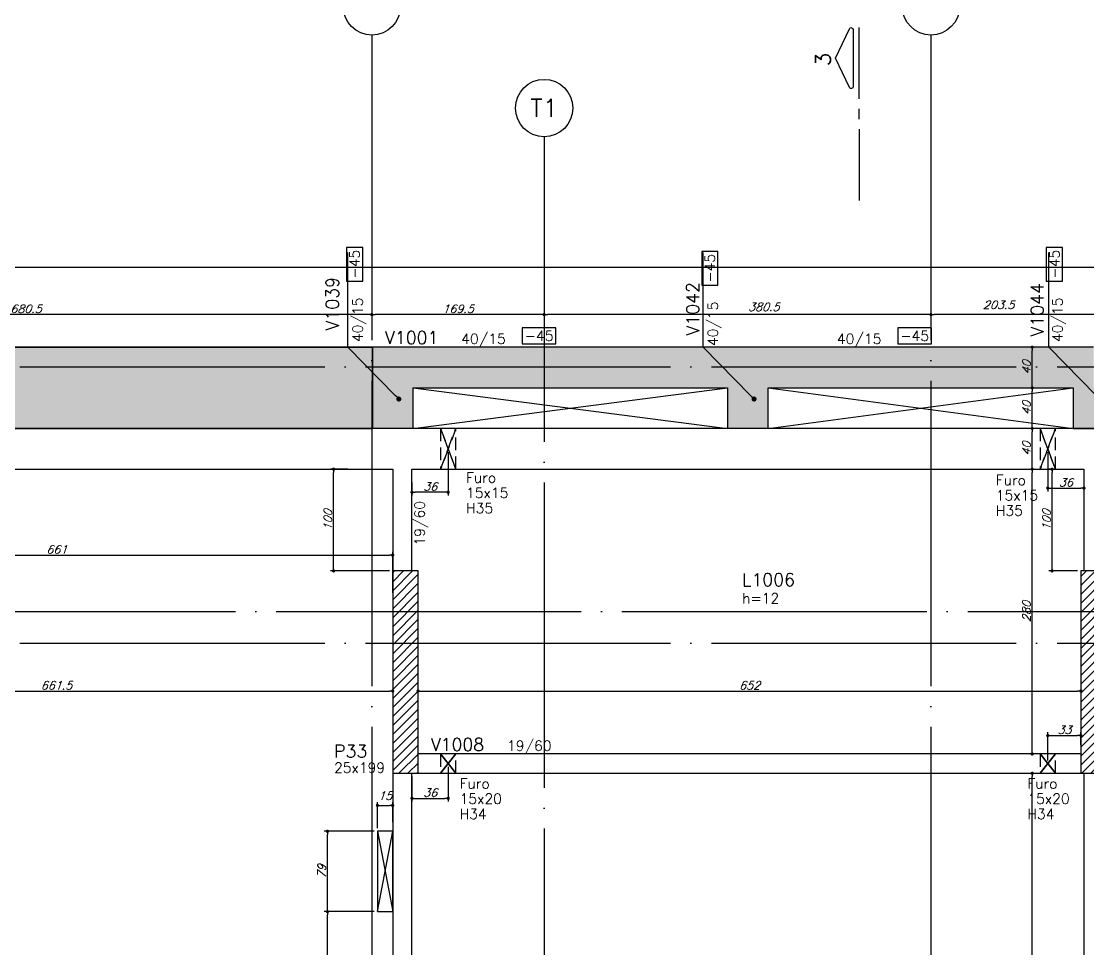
# Model space of a CAD drawing. Extents: x -4723 to 4922, y -2048 to 2452.
# Drawn here: x -1604 to -555, y 1043 to 1955 of the extents above; entities that cross this region are included whole.
import ezdxf
from ezdxf import colors
from ezdxf.entities.mleader import LeaderData, LeaderLine
from ezdxf.enums import TextEntityAlignment as Align
from ezdxf.math import Vec2, Vec3

# ---------------------------------------------------------------- set-up
doc = ezdxf.new("R2010")
doc.units = 0
doc.header["$LTSCALE"] = 50
doc.header["$MEASUREMENT"] = 0
doc.linetypes.add('EIXO', pattern=[6.8, 6, -0.4, 0, -0.4])
doc.linetypes.add('HIDDEN', pattern=[0.375, 0.25, -0.125])
doc.layers.get('0').update_dxf_attribs({"linetype": 'CONTINUOUS'})
doc.layers.get('DEFPOINTS').update_dxf_attribs({"linetype": 'CONTINUOUS'})
for name, color, linetype in [('242', 3, 'CONTINUOUS'), ('F-AUX-RED', 1, 'CONTINUOUS'), ('F-CORTE-INDICAÇÃO', 4, 'CONTINUOUS'), ('F-COTAS', 106, 'CONTINUOUS'), ('F-COTAS-FUROS', 50, 'CONTINUOUS'), ('F-EIXO', 12, 'EIXO'), ('F-FURO-PAREDE', 2, 'HIDDEN'), ('F-FURO-PAREDE-TEXTOS', 2, 'CONTINUOUS'), ('F-LAJES', 3, 'CONTINUOUS'), ('F-LAJES-DIM', 2, 'CONTINUOUS'), ('F-LAJES-NOME', 4, 'CONTINUOUS'), ('F-LAJES-R', 254, 'CONTINUOUS'), ('F-PILARES-DIM', 172, 'CONTINUOUS'), ('F-PILARES-HACH', 174, 'CONTINUOUS'), ('F-PILARES-NOME', 170, 'CONTINUOUS'), ('F-PILARES-S', 170, 'CONTINUOUS'), ('F-TEXTO', 6, 'CONTINUOUS'), ('F-VIGAS', 3, 'CONTINUOUS'), ('F-VIGAS-DIM', 2, 'CONTINUOUS'), ('F-VIGAS-NOME', 4, 'CONTINUOUS'), ('F-VÃO', 1, 'CONTINUOUS')]:
    doc.layers.add(name, color=color, linetype=linetype)
doc.layers.add('F-DESNIVEL-5', color=141, linetype='CONTINUOUS', true_color=0xadd6ff)
doc.styles.add('CP-TEXT-INCL', font='simplex.shx', dxfattribs={"oblique": 20})
doc.styles.add('MCP', font='simplex.shx')
doc.styles.add('ROMANS', font='simplex.shx')
doc.styles.get("Standard").update_dxf_attribs({"font": 'simplex.shx'})
doc.dimstyles.new('CP-COTAS-50', dxfattribs={"dimscale": 0.64, "dimtxt": 12.5, "dimasz": 5, "dimexe": 5, "dimexo": 5, "dimgap": 2.5, "dimtad": 1, "dimdec": 1, "dimdsep": 46, "dimtxsty": 'CP-TEXT-INCL', "dimblk1": 'DOT', "dimblk2": 'DOT', "dimsah": 1, "dimcen": 9, "dimclrd": 256, "dimclre": 256, "dimclrt": 256, "dimadec": 0, "dimazin": 0, "dimtfac": 1, "dimtdec": 1, "dimtmove": 2, "dimatfit": 3, "dimldrblk": 'DOT', "dimfxl": 5, "dimtolj": 1, "dimarcsym": 0})

# ---------------------------------------------------------------- blocks, each defined once
blk = doc.blocks.new('*U8')
at = {"layer": 'F-VIGAS-DIM', "color": 1}
blk.add_lwpolyline([(0, 0), (33, 0), (33, 16), (0, 16)], close=True, dxfattribs=at)
at = {"layer": 'F-VIGAS-DIM', "style": 'MCP'}
blk.add_attdef('DIM', text='', height=10, dxfattribs=at).set_placement((16.5, 8), align=Align.MIDDLE_CENTER)
blk = doc.blocks.new('*U12')
at = {"layer": 'F-CORTE-INDICAÇÃO'}
for p, q in [((70, 0), (0, 0)), ((80, 0), (90, 0)), ((100, 0), (170, 0))]:
    blk.add_line(p, q, dxfattribs=at)
blk.add_lwpolyline([(112, 6, -0.802585), (111.2, 9.8), (140, 23.3), (168.8, 9.8, -0.802585), (168, 6)], format="xyb", close=True, dxfattribs=at)
at = {"layer": 'F-CORTE-INDICAÇÃO', "style": 'ROMANS'}
blk.add_attdef('CORTE', text='', height=15, dxfattribs=at).set_placement((140, 35.8), align=Align.MIDDLE_CENTER)
at = {"layer": 'F-CORTE-INDICAÇÃO', "color": 2, "style": 'ROMANS'}
blk.add_attdef('FOLHA', text='', height=12, dxfattribs=at).set_placement((140, -10), align=Align.MIDDLE_CENTER)
blk = doc.blocks.new('*U54')
at = {"layer": 'F-EIXO'}
blk.add_line((0, 0), (7197, 0), dxfattribs=at)
at = {"layer": 'F-TEXTO', "style": 'ROMANS'}
blk.add_attdef('EIXO', text='', height=17.5, dxfattribs=at).set_placement((-28.2072, 0), align=Align.MIDDLE_CENTER)
blk = doc.blocks.new('*U55')
at = {"layer": 'F-EIXO'}
blk.add_line((0, 0), (7285, 0), dxfattribs=at)
at = {"layer": 'F-TEXTO', "style": 'ROMANS'}
blk.add_attdef('EIXO', text='', height=17.5, dxfattribs=at).set_placement((-28.2072, 0), align=Align.MIDDLE_CENTER)
blk = doc.blocks.new('*U58')
at = {"layer": 'F-EIXO'}
blk.add_line((0, 0), (0, -2755), dxfattribs=at)
at = {"layer": 'F-EIXO', "color": 2, "linetype": 'Continuous'}
blk.add_circle((0, 28.2072), 28.2072, dxfattribs=at)
at = {"layer": 'F-TEXTO', "style": 'ROMANS'}
blk.add_attdef('EIXO', text='', height=17.5, rotation=360, dxfattribs=at).set_placement((0, 28.2072), align=Align.MIDDLE_CENTER)
blk = doc.blocks.new('*U43')
at = {"layer": 'F-EIXO'}
blk.add_line((0, 0), (7197, 0), dxfattribs=at)
at = {"layer": 'F-TEXTO', "style": 'ROMANS'}
blk.add_attdef('EIXO', text='', height=17.5, dxfattribs=at).set_placement((-28.2072, 0), align=Align.MIDDLE_CENTER)
blk = doc.blocks.new('*U37')
at = {"layer": 'F-EIXO'}
blk.add_line((0, 0), (0, -2655), dxfattribs=at)
at = {"layer": 'F-EIXO', "color": 2, "linetype": 'Continuous'}
blk.add_circle((0, 28.2), 28.2, dxfattribs=at)
at = {"layer": 'F-TEXTO', "style": 'ROMANS'}
blk.add_attdef('EIXO', text='', height=17.5, rotation=360, dxfattribs=at).set_placement((0, 28.2), align=Align.MIDDLE_CENTER)
blk = doc.blocks.new('*U46')
at = {"layer": 'F-EIXO'}
blk.add_line((0, 0), (0, -2755), dxfattribs=at)
at = {"layer": 'F-EIXO', "color": 2, "linetype": 'Continuous'}
blk.add_circle((0, 28.2072), 28.2072, dxfattribs=at)
at = {"layer": 'F-TEXTO', "style": 'ROMANS'}
blk.add_attdef('EIXO', text='', height=17.5, rotation=360, dxfattribs=at).set_placement((0, 28.2072), align=Align.MIDDLE_CENTER)
blk = doc.blocks.new('_DOT')
at = {"color": 0, "linetype": 'ByBlock'}
blk.add_line((-0.5, 0), (-1, 0), dxfattribs=at)
at = {"color": 0, "linetype": 'ByBlock', "const_width": 0.5}
blk.add_lwpolyline([(-0.25, 0, 1), (0.25, 0, 1)], format="xyb", close=True, dxfattribs=at)
blk = doc.blocks.new('*D83')
at = {"layer": 'DEFPOINTS', "color": 0, "linetype": 'Continuous', "transparency": 16777216}
for p in [(-3380, 1712.8), (-3380, 1634.5), (3259.5, 1554.5)]:
    blk.add_point(p, dxfattribs=at)
at = {"layer": 'F-COTAS', "linetype": 'Continuous', "lineweight": -2, "transparency": 16777216}
for p, q in [((-3380, 1637.7), (-3380, 1716)), ((3256.3, 1712.8), (-3376.8, 1712.8)), ((3259.5, 1557.7), (3259.5, 1716))]:
    blk.add_line(p, q, dxfattribs=at)
at = {"layer": 'F-COTAS', "linetype": 'Continuous', "lineweight": -2, "transparency": 16777216, "xscale": 3.2, "yscale": 3.2, "zscale": 3.2, "rotation": 180}
blk.add_blockref('_DOT', (-3380, 1712.8), dxfattribs=at)
at = {"layer": 'F-COTAS', "linetype": 'Continuous', "lineweight": -2, "transparency": 16777216, "xscale": 3.2, "yscale": 3.2, "zscale": 3.2}
blk.add_blockref('_DOT', (3259.5, 1712.8), dxfattribs=at)
at = {"layer": 'F-COTAS', "linetype": 'Continuous', "transparency": 16777216, "insert": (-60.2, 1718.4), "char_height": 8, "attachment_point": 5, "style": 'CP-TEXT-INCL'}
blk.add_mtext('\\A1;6639.5', dxfattribs=at)
blk = doc.blocks.new('*D99')
at = {"layer": 'DEFPOINTS', "color": 0, "linetype": 'Continuous', "transparency": 16777216}
for p in [(-709.5, 1670.5), (-506, 1670.5), (-709.5, 1666.5)]:
    blk.add_point(p, dxfattribs=at)
at = {"layer": 'F-COTAS', "linetype": 'Continuous', "lineweight": -2, "transparency": 16777216}
for p, q in [((-709.5, 1667.3), (-709.5, 1663.3)), ((-509.2, 1666.5), (-706.3, 1666.5)), ((-506, 1667.3), (-506, 1663.3))]:
    blk.add_line(p, q, dxfattribs=at)
at = {"layer": 'F-COTAS', "linetype": 'Continuous', "lineweight": -2, "transparency": 16777216, "xscale": 3.2, "yscale": 3.2, "zscale": 3.2, "rotation": 180}
blk.add_blockref('_DOT', (-709.5, 1666.5), dxfattribs=at)
at = {"layer": 'F-COTAS', "linetype": 'Continuous', "lineweight": -2, "transparency": 16777216, "xscale": 3.2, "yscale": 3.2, "zscale": 3.2}
blk.add_blockref('_DOT', (-506, 1666.5), dxfattribs=at)
at = {"layer": 'F-COTAS', "linetype": 'Continuous', "transparency": 16777216, "insert": (-643, 1676), "char_height": 8, "attachment_point": 5, "style": 'CP-TEXT-INCL'}
blk.add_mtext('\\A1;203.5', dxfattribs=at)
blk = doc.blocks.new('*D100')
at = {"layer": 'DEFPOINTS', "color": 0, "linetype": 'Continuous', "transparency": 16777216}
for p in [(-1090, 1670.5), (-709.5, 1670.5), (-1090, 1666.5)]:
    blk.add_point(p, dxfattribs=at)
at = {"layer": 'F-COTAS', "linetype": 'Continuous', "lineweight": -2, "transparency": 16777216}
for p, q in [((-1090, 1667.3), (-1090, 1663.3)), ((-712.7, 1666.5), (-1086.8, 1666.5)), ((-709.5, 1667.3), (-709.5, 1663.3))]:
    blk.add_line(p, q, dxfattribs=at)
at = {"layer": 'F-COTAS', "linetype": 'Continuous', "lineweight": -2, "transparency": 16777216, "xscale": 3.2, "yscale": 3.2, "zscale": 3.2, "rotation": 180}
blk.add_blockref('_DOT', (-1090, 1666.5), dxfattribs=at)
at = {"layer": 'F-COTAS', "linetype": 'Continuous', "lineweight": -2, "transparency": 16777216, "xscale": 3.2, "yscale": 3.2, "zscale": 3.2}
blk.add_blockref('_DOT', (-709.5, 1666.5), dxfattribs=at)
at = {"layer": 'F-COTAS', "linetype": 'Continuous', "transparency": 16777216, "insert": (-874, 1674), "char_height": 8, "attachment_point": 5, "style": 'CP-TEXT-INCL'}
blk.add_mtext('\\A1;380.5', dxfattribs=at)
blk = doc.blocks.new('*D101')
at = {"layer": 'DEFPOINTS', "color": 0, "linetype": 'Continuous', "transparency": 16777216}
for p in [(-1259.5, 1670.5), (-1090, 1670.5), (-1259.5, 1666.5)]:
    blk.add_point(p, dxfattribs=at)
at = {"layer": 'F-COTAS', "linetype": 'Continuous', "lineweight": -2, "transparency": 16777216}
for p, q in [((-1259.5, 1667.3), (-1259.5, 1663.3)), ((-1093.2, 1666.5), (-1256.3, 1666.5)), ((-1090, 1667.3), (-1090, 1663.3))]:
    blk.add_line(p, q, dxfattribs=at)
at = {"layer": 'F-COTAS', "linetype": 'Continuous', "lineweight": -2, "transparency": 16777216, "xscale": 3.2, "yscale": 3.2, "zscale": 3.2, "rotation": 180}
blk.add_blockref('_DOT', (-1259.5, 1666.5), dxfattribs=at)
at = {"layer": 'F-COTAS', "linetype": 'Continuous', "lineweight": -2, "transparency": 16777216, "xscale": 3.2, "yscale": 3.2, "zscale": 3.2}
blk.add_blockref('_DOT', (-1090, 1666.5), dxfattribs=at)
at = {"layer": 'F-COTAS', "linetype": 'Continuous', "transparency": 16777216, "insert": (-1174.8, 1672.1), "char_height": 8, "attachment_point": 5, "style": 'CP-TEXT-INCL'}
blk.add_mtext('\\A1;169.5', dxfattribs=at)
blk = doc.blocks.new('*D102')
at = {"layer": 'DEFPOINTS', "color": 0, "linetype": 'Continuous', "transparency": 16777216}
for p in [(-1940, 1670.5), (-1259.5, 1670.5), (-1940, 1666.5)]:
    blk.add_point(p, dxfattribs=at)
at = {"layer": 'F-COTAS', "linetype": 'Continuous', "lineweight": -2, "transparency": 16777216}
for p, q in [((-1940, 1667.3), (-1940, 1663.3)), ((-1262.7, 1666.5), (-1936.8, 1666.5)), ((-1259.5, 1667.3), (-1259.5, 1663.3))]:
    blk.add_line(p, q, dxfattribs=at)
at = {"layer": 'F-COTAS', "linetype": 'Continuous', "lineweight": -2, "transparency": 16777216, "xscale": 3.2, "yscale": 3.2, "zscale": 3.2, "rotation": 180}
blk.add_blockref('_DOT', (-1940, 1666.5), dxfattribs=at)
at = {"layer": 'F-COTAS', "linetype": 'Continuous', "lineweight": -2, "transparency": 16777216, "xscale": 3.2, "yscale": 3.2, "zscale": 3.2}
blk.add_blockref('_DOT', (-1259.5, 1666.5), dxfattribs=at)
at = {"layer": 'F-COTAS', "linetype": 'Continuous', "transparency": 16777216, "insert": (-1599.8, 1672.1), "char_height": 8, "attachment_point": 5, "style": 'CP-TEXT-INCL'}
blk.add_mtext('\\A1;680.5', dxfattribs=at)
blk = doc.blocks.new('*D159')
at = {"layer": 'DEFPOINTS', "color": 0, "linetype": 'Continuous', "transparency": 16777216}
for p in [(-609.9, 1215.5), (-609.9, 1215.5), (-609.9, 664.5)]:
    blk.add_point(p, dxfattribs=at)
at = {"layer": 'F-COTAS', "linetype": 'Continuous', "lineweight": -2, "transparency": 16777216}
blk.add_line((-609.9, 667.7), (-609.9, 1212.3), dxfattribs=at)
at = {"layer": 'F-COTAS', "linetype": 'Continuous', "lineweight": -2, "transparency": 16777216, "xscale": 3.2, "yscale": 3.2, "zscale": 3.2}
for p, rotation in [((-609.9, 1215.5), 90), ((-609.9, 664.5), 270)]:
    blk.add_blockref('_DOT', p, dxfattribs=dict(at, rotation=rotation))
at = {"layer": 'F-COTAS', "linetype": 'Continuous', "transparency": 16777216, "insert": (-615.5, 940), "char_height": 8, "attachment_point": 5, "rotation": 90, "style": 'CP-TEXT-INCL'}
blk.add_mtext('\\A1;551', dxfattribs=at)
blk = doc.blocks.new('*D160')
at = {"layer": 'DEFPOINTS', "color": 0, "linetype": 'Continuous', "transparency": 16777216}
for p in [(-609.9, 1514.5), (-609.9, 1514.5), (-609.9, 1234.5)]:
    blk.add_point(p, dxfattribs=at)
at = {"layer": 'F-COTAS', "linetype": 'Continuous', "lineweight": -2, "transparency": 16777216}
blk.add_line((-609.9, 1237.7), (-609.9, 1511.3), dxfattribs=at)
at = {"layer": 'F-COTAS', "linetype": 'Continuous', "lineweight": -2, "transparency": 16777216, "xscale": 3.2, "yscale": 3.2, "zscale": 3.2}
for p, rotation in [((-609.9, 1514.5), 90), ((-609.9, 1234.5), 270)]:
    blk.add_blockref('_DOT', p, dxfattribs=dict(at, rotation=rotation))
at = {"layer": 'F-COTAS', "linetype": 'Continuous', "transparency": 16777216, "insert": (-615.5, 1374.5), "char_height": 8, "attachment_point": 5, "rotation": 90, "style": 'CP-TEXT-INCL'}
blk.add_mtext('\\A1;280', dxfattribs=at)
blk = doc.blocks.new('*D161')
at = {"layer": 'DEFPOINTS', "color": 0, "linetype": 'Continuous', "transparency": 16777216}
for p in [(-609.9, 1554.5), (-609.9, 1554.5), (-609.9, 1514.5)]:
    blk.add_point(p, dxfattribs=at)
at = {"layer": 'F-COTAS', "linetype": 'Continuous', "lineweight": -2, "transparency": 16777216}
blk.add_line((-609.9, 1517.7), (-609.9, 1551.3), dxfattribs=at)
at = {"layer": 'F-COTAS', "linetype": 'Continuous', "lineweight": -2, "transparency": 16777216, "xscale": 3.2, "yscale": 3.2, "zscale": 3.2}
for p, rotation in [((-609.9, 1554.5), 90), ((-609.9, 1514.5), 270)]:
    blk.add_blockref('_DOT', p, dxfattribs=dict(at, rotation=rotation))
at = {"layer": 'F-COTAS', "linetype": 'Continuous', "transparency": 16777216, "insert": (-615.5, 1534.5), "char_height": 8, "attachment_point": 5, "rotation": 90, "style": 'CP-TEXT-INCL'}
blk.add_mtext('\\A1;40', dxfattribs=at)
blk = doc.blocks.new('*D162')
at = {"layer": 'DEFPOINTS', "color": 0, "linetype": 'Continuous', "transparency": 16777216}
for p in [(-609.9, 1594.5), (-609.9, 1594.5), (-609.9, 1554.5)]:
    blk.add_point(p, dxfattribs=at)
at = {"layer": 'F-COTAS', "linetype": 'Continuous', "lineweight": -2, "transparency": 16777216}
blk.add_line((-609.9, 1557.7), (-609.9, 1591.3), dxfattribs=at)
at = {"layer": 'F-COTAS', "linetype": 'Continuous', "lineweight": -2, "transparency": 16777216, "xscale": 3.2, "yscale": 3.2, "zscale": 3.2}
for p, rotation in [((-609.9, 1594.5), 90), ((-609.9, 1554.5), 270)]:
    blk.add_blockref('_DOT', p, dxfattribs=dict(at, rotation=rotation))
at = {"layer": 'F-COTAS', "linetype": 'Continuous', "transparency": 16777216, "insert": (-615.5, 1574.5), "char_height": 8, "attachment_point": 5, "rotation": 90, "style": 'CP-TEXT-INCL'}
blk.add_mtext('\\A1;40', dxfattribs=at)
blk = doc.blocks.new('*D163')
at = {"layer": 'DEFPOINTS', "color": 0, "linetype": 'Continuous', "transparency": 16777216}
for p in [(-609.9, 1634.5), (-609.9, 1634.5), (-609.9, 1594.5)]:
    blk.add_point(p, dxfattribs=at)
at = {"layer": 'F-COTAS', "linetype": 'Continuous', "lineweight": -2, "transparency": 16777216}
blk.add_line((-609.9, 1597.7), (-609.9, 1631.3), dxfattribs=at)
at = {"layer": 'F-COTAS', "linetype": 'Continuous', "lineweight": -2, "transparency": 16777216, "xscale": 3.2, "yscale": 3.2, "zscale": 3.2}
for p, rotation in [((-609.9, 1634.5), 90), ((-609.9, 1594.5), 270)]:
    blk.add_blockref('_DOT', p, dxfattribs=dict(at, rotation=rotation))
at = {"layer": 'F-COTAS', "linetype": 'Continuous', "transparency": 16777216, "insert": (-615.5, 1614.5), "char_height": 8, "attachment_point": 5, "rotation": 90, "style": 'CP-TEXT-INCL'}
blk.add_mtext('\\A1;40', dxfattribs=at)
blk = doc.blocks.new('*D222')
at = {"layer": 'DEFPOINTS', "color": 0, "linetype": 'Continuous', "transparency": 16777216}
for p in [(-1900.5, 1296.4), (-1239, 1296.4), (-1239, 1296.4)]:
    blk.add_point(p, dxfattribs=at)
at = {"layer": 'F-COTAS', "linetype": 'Continuous', "lineweight": -2, "transparency": 16777216}
blk.add_line((-1897.3, 1296.4), (-1242.2, 1296.4), dxfattribs=at)
at = {"layer": 'F-COTAS', "linetype": 'Continuous', "lineweight": -2, "transparency": 16777216, "xscale": 3.2, "yscale": 3.2, "zscale": 3.2, "rotation": 180}
blk.add_blockref('_DOT', (-1900.5, 1296.4), dxfattribs=at)
at = {"layer": 'F-COTAS', "linetype": 'Continuous', "lineweight": -2, "transparency": 16777216, "xscale": 3.2, "yscale": 3.2, "zscale": 3.2}
blk.add_blockref('_DOT', (-1239, 1296.4), dxfattribs=at)
at = {"layer": 'F-COTAS', "linetype": 'Continuous', "transparency": 16777216, "insert": (-1569.8, 1302), "char_height": 8, "attachment_point": 5, "style": 'CP-TEXT-INCL'}
blk.add_mtext('\\A1;661.5', dxfattribs=at)
blk = doc.blocks.new('*D223')
at = {"layer": 'DEFPOINTS', "color": 0, "linetype": 'Continuous', "transparency": 16777216}
for p in [(-1214, 1296.4), (-562, 1296.4), (-562, 1296.4)]:
    blk.add_point(p, dxfattribs=at)
at = {"layer": 'F-COTAS', "linetype": 'Continuous', "lineweight": -2, "transparency": 16777216}
blk.add_line((-1210.8, 1296.4), (-565.2, 1296.4), dxfattribs=at)
at = {"layer": 'F-COTAS', "linetype": 'Continuous', "lineweight": -2, "transparency": 16777216, "xscale": 3.2, "yscale": 3.2, "zscale": 3.2, "rotation": 180}
blk.add_blockref('_DOT', (-1214, 1296.4), dxfattribs=at)
at = {"layer": 'F-COTAS', "linetype": 'Continuous', "lineweight": -2, "transparency": 16777216, "xscale": 3.2, "yscale": 3.2, "zscale": 3.2}
blk.add_blockref('_DOT', (-562, 1296.4), dxfattribs=at)
at = {"layer": 'F-COTAS', "linetype": 'Continuous', "transparency": 16777216, "insert": (-888, 1302), "char_height": 8, "attachment_point": 5, "style": 'CP-TEXT-INCL'}
blk.add_mtext('\\A1;652', dxfattribs=at)
blk = doc.blocks.new('*D279')
at = {"layer": 'DEFPOINTS', "color": 0, "linetype": 'Continuous', "transparency": 16777216}
for p in [(-1239, 1430), (-1900, 1406.4), (-1239, 1389.9)]:
    blk.add_point(p, dxfattribs=at)
at = {"layer": 'F-COTAS', "linetype": 'Continuous', "lineweight": -2, "transparency": 16777216}
for p, q in [((-1900, 1409.6), (-1900, 1433.2)), ((-1896.8, 1430), (-1242.2, 1430)), ((-1239, 1393.1), (-1239, 1433.2))]:
    blk.add_line(p, q, dxfattribs=at)
at = {"layer": 'F-COTAS', "linetype": 'Continuous', "lineweight": -2, "transparency": 16777216, "xscale": 3.2, "yscale": 3.2, "zscale": 3.2, "rotation": 180}
blk.add_blockref('_DOT', (-1900, 1430), dxfattribs=at)
at = {"layer": 'F-COTAS', "linetype": 'Continuous', "lineweight": -2, "transparency": 16777216, "xscale": 3.2, "yscale": 3.2, "zscale": 3.2}
blk.add_blockref('_DOT', (-1239, 1430), dxfattribs=at)
at = {"layer": 'F-COTAS', "linetype": 'Continuous', "transparency": 16777216, "insert": (-1569.5, 1435.6), "char_height": 8, "attachment_point": 5, "style": 'CP-TEXT-INCL'}
blk.add_mtext('\\A1;661', dxfattribs=at)
blk = doc.blocks.new('*D280')
at = {"layer": 'DEFPOINTS', "color": 0, "linetype": 'Continuous', "transparency": 16777216}
for p in [(-1297.1, 1514.5), (-1279.8, 1514.5), (-1239, 1414.5)]:
    blk.add_point(p, dxfattribs=at)
at = {"layer": 'F-COTAS', "linetype": 'Continuous', "lineweight": -2, "transparency": 16777216}
for p, q in [((-1283, 1514.5), (-1300.3, 1514.5)), ((-1297.1, 1417.7), (-1297.1, 1511.3)), ((-1242.2, 1414.5), (-1300.3, 1414.5))]:
    blk.add_line(p, q, dxfattribs=at)
at = {"layer": 'F-COTAS', "linetype": 'Continuous', "lineweight": -2, "transparency": 16777216, "xscale": 3.2, "yscale": 3.2, "zscale": 3.2}
for p, rotation in [((-1297.1, 1514.5), 90), ((-1297.1, 1414.5), 270)]:
    blk.add_blockref('_DOT', p, dxfattribs=dict(at, rotation=rotation))
at = {"layer": 'F-COTAS', "linetype": 'Continuous', "transparency": 16777216, "insert": (-1302.7, 1464.5), "char_height": 8, "attachment_point": 5, "rotation": 90, "style": 'CP-TEXT-INCL'}
blk.add_mtext('\\A1;100', dxfattribs=at)
blk = doc.blocks.new('*D281')
at = {"layer": 'DEFPOINTS', "color": 0, "linetype": 'Continuous', "transparency": 16777216}
for p in [(-590.3, 1514.5), (-588.5, 1514.5), (-562, 1414.5)]:
    blk.add_point(p, dxfattribs=at)
at = {"layer": 'F-COTAS', "linetype": 'Continuous', "lineweight": -2, "transparency": 16777216}
for p, q in [((-591.7, 1514.5), (-593.5, 1514.5)), ((-590.3, 1417.7), (-590.3, 1511.3)), ((-565.2, 1414.5), (-593.5, 1414.5))]:
    blk.add_line(p, q, dxfattribs=at)
at = {"layer": 'F-COTAS', "linetype": 'Continuous', "lineweight": -2, "transparency": 16777216, "xscale": 3.2, "yscale": 3.2, "zscale": 3.2}
for p, rotation in [((-590.3, 1514.5), 90), ((-590.3, 1414.5), 270)]:
    blk.add_blockref('_DOT', p, dxfattribs=dict(at, rotation=rotation))
at = {"layer": 'F-COTAS', "linetype": 'Continuous', "transparency": 16777216, "insert": (-595.9, 1464.5), "char_height": 8, "attachment_point": 5, "rotation": 90, "style": 'CP-TEXT-INCL'}
blk.add_mtext('\\A1;100', dxfattribs=at)
blk = doc.blocks.new('*U405')
at = {"layer": 'F-VÃO'}
for p, q in [((0, 0), (15, 79)), ((0, 79), (15, 0))]:
    blk.add_line(p, q, dxfattribs=at)
at = {"layer": 'F-VÃO', "color": 3}
blk.add_lwpolyline([(0, 0), (15, 0), (15, 79), (0, 79)], close=True, dxfattribs=at)
blk = doc.blocks.new('*D408')
at = {"layer": 'DEFPOINTS', "color": 0, "linetype": 'Continuous', "transparency": 16777216}
for p in [(-1303.2, 1079.5), (-1254, 1079.5), (-1273.2, 904.5)]:
    blk.add_point(p, dxfattribs=at)
at = {"layer": 'F-COTAS-FUROS', "linetype": 'Continuous', "lineweight": -2, "transparency": 16777216}
for p, q in [((-1257.2, 1079.5), (-1306.4, 1079.5)), ((-1303.2, 907.7), (-1303.2, 1076.3)), ((-1276.4, 904.5), (-1306.4, 904.5))]:
    blk.add_line(p, q, dxfattribs=at)
at = {"layer": 'F-COTAS-FUROS', "linetype": 'Continuous', "lineweight": -2, "transparency": 16777216, "xscale": 3.2, "yscale": 3.2, "zscale": 3.2}
for p, rotation in [((-1303.2, 1079.5), 90), ((-1303.2, 904.5), 270)]:
    blk.add_blockref('_DOT', p, dxfattribs=dict(at, rotation=rotation))
at = {"layer": 'F-COTAS-FUROS', "linetype": 'Continuous', "transparency": 16777216, "insert": (-1308.8, 992), "char_height": 8, "attachment_point": 5, "rotation": 90, "style": 'CP-TEXT-INCL'}
blk.add_mtext('\\A1;175', dxfattribs=at)
blk = doc.blocks.new('*D409')
at = {"layer": 'DEFPOINTS', "color": 0, "linetype": 'Continuous', "transparency": 16777216}
for p in [(-1303.2, 1158.5), (-1254, 1158.5), (-1254, 1079.5)]:
    blk.add_point(p, dxfattribs=at)
at = {"layer": 'F-COTAS-FUROS', "linetype": 'Continuous', "lineweight": -2, "transparency": 16777216}
for p, q in [((-1257.2, 1158.5), (-1306.4, 1158.5)), ((-1303.2, 1082.7), (-1303.2, 1155.3)), ((-1257.2, 1079.5), (-1306.4, 1079.5))]:
    blk.add_line(p, q, dxfattribs=at)
at = {"layer": 'F-COTAS-FUROS', "linetype": 'Continuous', "lineweight": -2, "transparency": 16777216, "xscale": 3.2, "yscale": 3.2, "zscale": 3.2}
for p, rotation in [((-1303.2, 1158.5), 90), ((-1303.2, 1079.5), 270)]:
    blk.add_blockref('_DOT', p, dxfattribs=dict(at, rotation=rotation))
at = {"layer": 'F-COTAS-FUROS', "linetype": 'Continuous', "transparency": 16777216, "insert": (-1308.8, 1119), "char_height": 8, "attachment_point": 5, "rotation": 90, "style": 'CP-TEXT-INCL'}
blk.add_mtext('\\A1;79', dxfattribs=at)
blk = doc.blocks.new('*D410')
at = {"layer": 'DEFPOINTS', "color": 0, "linetype": 'Continuous', "transparency": 16777216}
for p in [(-1239, 1183.9), (-1254, 1158.5), (-1239, 1164.3)]:
    blk.add_point(p, dxfattribs=at)
at = {"layer": 'F-COTAS-FUROS', "linetype": 'Continuous', "lineweight": -2, "transparency": 16777216}
for p, q in [((-1254, 1161.7), (-1254, 1187.1)), ((-1239, 1167.5), (-1239, 1187.1)), ((-1250.8, 1183.9), (-1242.2, 1183.9))]:
    blk.add_line(p, q, dxfattribs=at)
at = {"layer": 'F-COTAS-FUROS', "linetype": 'Continuous', "lineweight": -2, "transparency": 16777216, "xscale": 3.2, "yscale": 3.2, "zscale": 3.2, "rotation": 180}
blk.add_blockref('_DOT', (-1254, 1183.9), dxfattribs=at)
at = {"layer": 'F-COTAS-FUROS', "linetype": 'Continuous', "lineweight": -2, "transparency": 16777216, "xscale": 3.2, "yscale": 3.2, "zscale": 3.2}
blk.add_blockref('_DOT', (-1239, 1183.9), dxfattribs=at)
at = {"layer": 'F-COTAS-FUROS', "linetype": 'Continuous', "transparency": 16777216, "insert": (-1246.5, 1193.5), "char_height": 8, "attachment_point": 5, "style": 'CP-TEXT-INCL'}
blk.add_mtext('\\A1;15', dxfattribs=at)
blk = doc.blocks.new('*D495')
at = {"layer": 'DEFPOINTS', "color": 0, "linetype": 'Continuous', "transparency": 16777216}
for p in [(-1184.4, 1225), (-1220, 1215.5), (-1184.4, 1190.9)]:
    blk.add_point(p, dxfattribs=at)
at = {"layer": 'F-COTAS-FUROS', "linetype": 'Continuous', "lineweight": -2, "transparency": 16777216}
for p, q in [((-1184.4, 1221.8), (-1184.4, 1187.7)), ((-1220, 1212.3), (-1220, 1187.7)), ((-1216.8, 1190.9), (-1187.6, 1190.9))]:
    blk.add_line(p, q, dxfattribs=at)
at = {"layer": 'F-COTAS-FUROS', "linetype": 'Continuous', "lineweight": -2, "transparency": 16777216, "xscale": 3.2, "yscale": 3.2, "zscale": 3.2, "rotation": 180}
blk.add_blockref('_DOT', (-1220, 1190.9), dxfattribs=at)
at = {"layer": 'F-COTAS-FUROS', "linetype": 'Continuous', "lineweight": -2, "transparency": 16777216, "xscale": 3.2, "yscale": 3.2, "zscale": 3.2}
blk.add_blockref('_DOT', (-1184.4, 1190.9), dxfattribs=at)
at = {"layer": 'F-COTAS-FUROS', "linetype": 'Continuous', "transparency": 16777216, "insert": (-1202.2, 1196.5), "char_height": 8, "attachment_point": 5, "style": 'CP-TEXT-INCL'}
blk.add_mtext('\\A1;36', dxfattribs=at)
blk = doc.blocks.new('*D496')
at = {"layer": 'DEFPOINTS', "color": 0, "linetype": 'Continuous', "transparency": 16777216}
for p in [(-1184.4, 1534.5), (-1220, 1504.5), (-1220, 1491.8)]:
    blk.add_point(p, dxfattribs=at)
at = {"layer": 'F-COTAS-FUROS', "linetype": 'Continuous', "lineweight": -2, "transparency": 16777216}
for p, q in [((-1184.4, 1531.3), (-1184.4, 1488.6)), ((-1220, 1501.3), (-1220, 1488.6)), ((-1187.6, 1491.8), (-1216.8, 1491.8))]:
    blk.add_line(p, q, dxfattribs=at)
at = {"layer": 'F-COTAS-FUROS', "linetype": 'Continuous', "lineweight": -2, "transparency": 16777216, "xscale": 3.2, "yscale": 3.2, "zscale": 3.2, "rotation": 180}
blk.add_blockref('_DOT', (-1220, 1491.8), dxfattribs=at)
at = {"layer": 'F-COTAS-FUROS', "linetype": 'Continuous', "lineweight": -2, "transparency": 16777216, "xscale": 3.2, "yscale": 3.2, "zscale": 3.2}
blk.add_blockref('_DOT', (-1184.4, 1491.8), dxfattribs=at)
at = {"layer": 'F-COTAS-FUROS', "linetype": 'Continuous', "transparency": 16777216, "insert": (-1202.2, 1497.4), "char_height": 8, "attachment_point": 5, "style": 'CP-TEXT-INCL'}
blk.add_mtext('\\A1;36', dxfattribs=at)
blk = doc.blocks.new('*D497')
at = {"layer": 'DEFPOINTS', "color": 0, "linetype": 'Continuous', "transparency": 16777216}
for p in [(-594.6, 1534.5), (-559, 1506.9), (-559, 1495.9)]:
    blk.add_point(p, dxfattribs=at)
at = {"layer": 'F-COTAS-FUROS', "linetype": 'Continuous', "lineweight": -2, "transparency": 16777216}
for p, q in [((-594.6, 1531.3), (-594.6, 1492.7)), ((-559, 1503.7), (-559, 1492.7)), ((-591.4, 1495.9), (-562.2, 1495.9))]:
    blk.add_line(p, q, dxfattribs=at)
at = {"layer": 'F-COTAS-FUROS', "linetype": 'Continuous', "lineweight": -2, "transparency": 16777216, "xscale": 3.2, "yscale": 3.2, "zscale": 3.2, "rotation": 180}
blk.add_blockref('_DOT', (-594.6, 1495.9), dxfattribs=at)
at = {"layer": 'F-COTAS-FUROS', "linetype": 'Continuous', "lineweight": -2, "transparency": 16777216, "xscale": 3.2, "yscale": 3.2, "zscale": 3.2}
blk.add_blockref('_DOT', (-559, 1495.9), dxfattribs=at)
at = {"layer": 'F-COTAS-FUROS', "linetype": 'Continuous', "transparency": 16777216, "insert": (-576.8, 1501.5), "char_height": 8, "attachment_point": 5, "style": 'CP-TEXT-INCL'}
blk.add_mtext('\\A1;36', dxfattribs=at)
blk = doc.blocks.new('*D498')
at = {"layer": 'DEFPOINTS', "color": 0, "linetype": 'Continuous', "transparency": 16777216}
for p in [(-562, 1252.6), (-562, 1240.4), (-594.6, 1225)]:
    blk.add_point(p, dxfattribs=at)
at = {"layer": 'F-COTAS-FUROS', "linetype": 'Continuous', "lineweight": -2, "transparency": 16777216}
for p, q in [((-594.6, 1228.2), (-594.6, 1255.8)), ((-591.4, 1252.6), (-565.2, 1252.6)), ((-562, 1243.6), (-562, 1255.8))]:
    blk.add_line(p, q, dxfattribs=at)
at = {"layer": 'F-COTAS-FUROS', "linetype": 'Continuous', "lineweight": -2, "transparency": 16777216, "xscale": 3.2, "yscale": 3.2, "zscale": 3.2, "rotation": 180}
blk.add_blockref('_DOT', (-594.6, 1252.6), dxfattribs=at)
at = {"layer": 'F-COTAS-FUROS', "linetype": 'Continuous', "lineweight": -2, "transparency": 16777216, "xscale": 3.2, "yscale": 3.2, "zscale": 3.2}
blk.add_blockref('_DOT', (-562, 1252.6), dxfattribs=at)
at = {"layer": 'F-COTAS-FUROS', "linetype": 'Continuous', "transparency": 16777216, "insert": (-578.3, 1258.2), "char_height": 8, "attachment_point": 5, "style": 'CP-TEXT-INCL'}
blk.add_mtext('\\A1;33', dxfattribs=at)

msp = doc.modelspace()

# ---------------------------------------------------------------- hatches: boundary and pattern name
at = {"layer": 'F-PILARES-HACH', "linetype": 'Continuous'}
h = msp.add_hatch(dxfattribs=at)
h.set_pattern_fill('ANSI31', color=256, scale=50, style=0)
h.paths.add_polyline_path([(-1239, 1215.5), (-1214, 1215.5), (-1214, 1414.5), (-1239, 1414.5)], flags=16)
h = msp.add_hatch(dxfattribs=at)
h.set_pattern_fill('ANSI31', color=256, scale=50, style=0)
h.paths.add_polyline_path([(-562, 1215.5), (-537, 1215.5), (-537, 1414.5), (-562, 1414.5)], flags=16)

# ---------------------------------------------------------------- linework, layer by layer
at = {"layer": '242', "linetype": 'Continuous'}
msp.add_line((-1226.5, 1315), (-1226.5, 1315), dxfattribs=at)
at = {"layer": 'F-DESNIVEL-5', "linetype": 'Continuous'}
for points in [[(-1259, 1634.5), (-3380, 1634.5), (-3340, 1554.5)], [(-1259, 1634.5), (-3340, 1554.5), (-1259, 1634.5)], [(-1259, 1634.5), (-3340, 1554.5), (-2620, 1554.5)], [(-1259, 1634.5), (-2620, 1554.5), (-1259, 1634.5)], [(-1259, 1634.5), (-2620, 1554.5), (-1937, 1554.5)], [(-1259, 1634.5), (-1937, 1554.5), (-1259, 1634.5)], [(-1259, 1634.5), (-1937, 1554.5), (-1259, 1554.5)], [(-1219, 1594.5), (-889.5, 1634.5), (-1259, 1634.5)], [(-1219, 1594.5), (-1259, 1634.5), (-1219, 1594.5)], [(-1219, 1554.5), (-1219, 1594.5), (-1259, 1634.5)], [(-1219, 1554.5), (-1259, 1634.5), (-1259, 1554.5)], [(-1259, 1634.5), (-1259, 1554.5), (-1259, 1634.5)], [(-1219, 1594.5), (-889.5, 1594.5), (-889.5, 1634.5)], [(-889.5, 1594.5), (-549.5, 1594.5), (-549.5, 1634.5)], [(-889.5, 1594.5), (-549.5, 1634.5), (-889.5, 1634.5)], [(-889.5, 1594.5), (-889.5, 1634.5), (-889.5, 1594.5)], [(-869.5, 1554.5), (-869.5, 1594.5), (-909.5, 1594.5)], [(-869.5, 1554.5), (-909.5, 1594.5), (-909.5, 1554.5)], [(-529.5, 1554.5), (-529.5, 1594.5), (-569.5, 1594.5)], [(-529.5, 1554.5), (-569.5, 1594.5), (-569.5, 1554.5)], [(-1219, 1554.5), (-1259, 1554.5), (-1219, 1554.5)], [(-869.5, 1554.5), (-909.5, 1554.5), (-869.5, 1554.5)], [(-529.5, 1554.5), (-569.5, 1554.5), (-529.5, 1554.5)]]:
    msp.add_solid(points, dxfattribs=at)
at = {"layer": 'F-FURO-PAREDE'}
for points in [[(-1184.4, 1534.5), (-1191.9, 1514.5), (-1176.9, 1514.5), (-1184.4, 1534.5), (-1176.9, 1514.5), (-1176.9, 1554.5), (-1184.4, 1534.5), (-1176.9, 1554.5), (-1191.9, 1554.5), (-1184.4, 1534.5), (-1191.9, 1554.5), (-1191.9, 1514.5), (-1184.4, 1534.5)], [(-594.6, 1534.5), (-602.1, 1514.5), (-587.1, 1514.5), (-594.6, 1534.5), (-587.1, 1514.5), (-587.1, 1554.5), (-594.6, 1534.5), (-587.1, 1554.5), (-602.1, 1554.5), (-594.6, 1534.5), (-602.1, 1554.5), (-602.1, 1514.5), (-594.6, 1534.5)], [(-1184.4, 1225), (-1191.9, 1215.5), (-1176.9, 1215.5), (-1184.4, 1225), (-1176.9, 1215.5), (-1176.9, 1234.5), (-1184.4, 1225), (-1176.9, 1234.5), (-1191.9, 1234.5), (-1184.4, 1225), (-1191.9, 1234.5), (-1191.9, 1215.5), (-1184.4, 1225)], [(-594.6, 1225), (-602.1, 1215.5), (-587.1, 1215.5), (-594.6, 1225), (-587.1, 1215.5), (-587.1, 1234.5), (-594.6, 1225), (-587.1, 1234.5), (-602.1, 1234.5), (-594.6, 1225), (-602.1, 1234.5), (-602.1, 1215.5), (-594.6, 1225)]]:
    msp.add_lwpolyline(points, dxfattribs=at)
at = {"layer": 'F-LAJES', "linetype": 'Continuous'}
msp.add_line((-3380, 1634.5), (-1259, 1634.5), dxfattribs=at)
at = {"layer": 'F-LAJES-R', "linetype": 'Continuous'}
msp.add_lwpolyline([(-3340, 1554.5), (-2620, 1554.5), (-1937, 1554.5), (-1259, 1554.5), (-1259, 1634.5), (-3380, 1634.5), (-3380, 1554.5), (-3340, 1554.5)], dxfattribs=at)
at = {"layer": 'F-PILARES-S', "linetype": 'Continuous'}
for points in [[(-1239, 1215.5), (-1214, 1215.5), (-1214, 1414.5), (-1239, 1414.5), (-1239, 1215.5)], [(-562, 1215.5), (-537, 1215.5), (-537, 1414.5), (-562, 1414.5), (-562, 1215.5)]]:
    msp.add_lwpolyline(points, dxfattribs=at)
at = {"layer": 'F-VIGAS'}
for points in [[(-889.5, 1634.5), (-1259, 1634.5)], [(-1259, 1634.5), (-1259, 1554.5)], [(-549.5, 1634.5), (-889.5, 1634.5)], [(-1219, 1594.5), (-909.5, 1594.5)], [(-1219, 1554.5), (-1219, 1594.5)], [(-909.5, 1594.5), (-909.5, 1554.5)], [(-869.5, 1594.5), (-569.5, 1594.5)], [(-869.5, 1554.5), (-869.5, 1594.5)], [(-569.5, 1594.5), (-569.5, 1554.5)], [(-1219, 1554.5), (-1937, 1554.5)], [(-1229.5, 1554.5), (-1239, 1554.5)], [(615, 1554.5), (-1229.5, 1554.5)], [(-1900, 1514.5), (-1239, 1514.5)], [(-1239, 1514.5), (-1239, 1414.5)], [(-1220, 1414.5), (-1220, 1514.5)], [(-1220, 1514.5), (-889.5, 1514.5)], [(-889.5, 1514.5), (-559, 1514.5)], [(-559, 1514.5), (-559, 1414.5)], [(-562, 1234.5), (-1214, 1234.5)], [(-1239, 1215.5), (-1239, 904.5)], [(-1220, 904.5), (-1220, 1215.5)], [(-1214, 1215.5), (-562, 1215.5)], [(-559, 1215.5), (-559, 844.5)]]:
    msp.add_lwpolyline(points, dxfattribs=at)
at = {"layer": 'F-VÃO'}
for p, q in [((-1219, 1554.5), (-909.5, 1594.5)), ((-1219, 1594.5), (-909.5, 1554.5)), ((-869.5, 1554.5), (-569.5, 1594.5)), ((-869.5, 1594.5), (-569.5, 1554.5)), ((-569.5, 1554.5), (-529.5, 1554.5)), ((-569.5, 1554.5), (-529.5, 1554.5))]:
    msp.add_line(p, q, dxfattribs=at)

# ---------------------------------------------------------------- block references
at = {"layer": 'F-CORTE-INDICAÇÃO', "linetype": 'Continuous'}
ref = msp.add_blockref('*U12', (-779.9647, 1778.6578), dxfattribs=dict(at, rotation=90))
ref.add_attrib('CORTE', '3', dxfattribs={"height": 15, "rotation": 90, "style": 'ROMANS'}).set_placement((-815.72807, 1917.22923), align=Align.MIDDLE_CENTER)
at = {"layer": 'F-EIXO', "linetype": 'Continuous'}
for name, p in [('*U46', (-1259.5, 1941.3568)), ('*U58', (-709.5, 1941.3568)), ('*U43', (-3646.3202, 1615)), ('*U55', (-3734.2742, 1374.5)), ('*U54', (-3646.3202, 1343.5))]:
    msp.add_blockref(name, p, dxfattribs=at)
msp.add_blockref('*U37', (-1090, 1841.3568), dxfattribs=at).add_auto_attribs({'EIXO': 'T1'})
at = {"layer": 'F-VIGAS-DIM', "linetype": 'Continuous', "rotation": 90}
for p in [(-1268.5, 1699.5), (-580, 1699.5), (-919, 1695.5)]:
    msp.add_blockref('*U8', p, dxfattribs=at).add_auto_attribs({'DIM': '-45'})
at = {"layer": 'F-VIGAS-DIM', "linetype": 'Continuous'}
for p in [(-1111.5, 1637.625), (-742, 1637.625)]:
    msp.add_blockref('*U8', p, dxfattribs=at).add_auto_attribs({'DIM': '-45'})
at = {"layer": 'F-VÃO', "linetype": 'Continuous'}
msp.add_blockref('*U405', (-1254, 1079.5), dxfattribs=at)

# ---------------------------------------------------------------- texts
at = {"layer": 'F-FURO-PAREDE-TEXTOS', "linetype": 'Continuous', "style": 'MCP'}
for s, p in [('Furo', (-1166.80665, 1501.23713)), ('Furo', (-645.63744, 1498.79702)), ('15x15', (-1166.80665, 1486.23713)), ('15x15', (-645.63744, 1483.79702)), ('H35', (-1166.80665, 1471.23713)), ('H35', (-645.63744, 1468.79702)), ('Furo', (-1173.13643, 1200.5)), ('Furo', (-614.6, 1200.5)), ('15x20', (-1173.13643, 1185.5)), ('15x20', (-614.6, 1185.5)), ('H34', (-1173.13643, 1170.5)), ('H34', (-614.6, 1170.5))]:
    msp.add_text(s, height=10, dxfattribs=at).set_placement(p)
at = {"layer": 'F-LAJES-DIM', "linetype": 'Continuous', "style": 'MCP'}
msp.add_text('h=12', height=10, dxfattribs=at).set_placement((-895.22618, 1382.59237))
at = {"layer": 'F-LAJES-NOME', "linetype": 'Continuous', "style": 'MCP'}
msp.add_text('L1006', height=12.5, dxfattribs=at).set_placement((-895.22618, 1399.59237))
at = {"layer": 'F-PILARES-DIM', "linetype": 'Continuous', "style": 'MCP'}
msp.add_text('25x199', height=10, dxfattribs=at).set_placement((-1296.65349, 1216.02279))
at = {"layer": 'F-PILARES-NOME', "linetype": 'Continuous', "style": 'MCP'}
msp.add_text('P33', height=12.5, dxfattribs=at).set_placement((-1296.65349, 1231.02279))
at = {"layer": 'F-VIGAS-DIM', "linetype": 'Continuous', "style": 'MCP'}
for s, p in [('40/15', (-1268.5, 1639.5)), ('40/15', (-580, 1639.5)), ('40/15', (-919, 1635.5)), ('19/60', (-1207.5, 1439.5))]:
    msp.add_text(s, height=10, rotation=90, dxfattribs=at).set_placement(p)
for s, p in [('40/15', (-1171.5, 1637.625)), ('40/15', (-802, 1637.625)), ('19/60', (-1126.5, 1237.625))]:
    msp.add_text(s, height=10, dxfattribs=at).set_placement(p)
at = {"layer": 'F-VIGAS-NOME', "linetype": 'Continuous', "style": 'MCP'}
for s, p in [('V1039', (-1292.125, 1651)), ('V1042', (-937.625, 1646)), ('V1044', (-598.625, 1645))]:
    msp.add_text(s, height=12.5, rotation=90, dxfattribs=at).set_placement(p)
for s, p in [('V1001', (-1246.5, 1637.625)), ('V1008', (-1201.5, 1237.625))]:
    msp.add_text(s, height=12.5, dxfattribs=at).set_placement(p)

# ---------------------------------------------------------------- dimensions: what is measured, and where the dimension line sits
at = {"layer": 'F-COTAS', "linetype": 'Continuous'}
for base, p1, p2, picture, middle in [((-3379.97, 1712.76675), (3259.5, 1554.5), (-3379.97, 1634.5), '*D83', (-60.235, 1718.36675)), ((-1940, 1666.48576), (-1259.5, 1670.48576), (-1940, 1670.48576), '*D102', (-1599.75, 1672.08576)), ((-1259.5, 1666.48576), (-1090, 1670.48576), (-1259.5, 1670.48576), '*D101', (-1174.75, 1672.08576))]:
    dim = msp.add_linear_dim(base=base, p1=p1, p2=p2, dimstyle='CP-COTAS-50', dxfattribs=at)
    dim.commit()
    dim.dimension.update_dxf_attribs({"geometry": picture, "text_midpoint": middle})
for base, p1, p2, picture, middle in [((-1090, 1666.48576), (-709.5, 1670.48576), (-1090, 1670.48576), '*D100', (-874, 1674)), ((-709.5, 1666.48576), (-506, 1670.48576), (-709.5, 1670.48576), '*D99', (-643, 1676))]:
    dim = msp.add_linear_dim(base=base, p1=p1, p2=p2, dimstyle='CP-COTAS-50', dxfattribs=at)
    dim.commit()
    dim.dimension.update_dxf_attribs({"geometry": picture, "text_midpoint": middle, "dimtype": 160})
for base, p1, p2, angle, picture, middle in [((-609.87501, 1634.5), (-609.87501, 1594.5), (-609.87501, 1634.5), 270, '*D163', (-615.47501, 1614.5)), ((-609.87501, 1594.5), (-609.87501, 1554.5), (-609.87501, 1594.5), 270, '*D162', (-615.47501, 1574.5)), ((-609.87501, 1554.5), (-609.87501, 1514.5), (-609.87501, 1554.5), 270, '*D161', (-615.47501, 1534.5)), ((-609.87501, 1514.5), (-609.87501, 1234.5), (-609.87501, 1514.5), 270, '*D160', (-615.47501, 1374.5)), ((-590.3067, 1514.5), (-562, 1414.5), (-588.49357, 1514.5), 90, '*D281', (-595.9067, 1464.5)), ((-1239, 1296.40144), (-1900.5, 1296.40144), (-1239, 1296.40144), 180, '*D222', (-1569.75, 1302.00144)), ((-562, 1296.40144), (-1214, 1296.40144), (-562, 1296.40144), 180, '*D223', (-888, 1302.00144)), ((-609.87501, 1215.5), (-609.87501, 664.5), (-609.87501, 1215.5), 270, '*D159', (-615.47501, 940))]:
    dim = msp.add_linear_dim(base=base, p1=p1, p2=p2, angle=angle, dimstyle='CP-COTAS-50', dxfattribs=at)
    dim.commit()
    dim.dimension.update_dxf_attribs({"geometry": picture, "text_midpoint": middle})
dim = msp.add_linear_dim(base=(-1297.08701, 1514.5), p1=(-1239, 1414.5), p2=(-1279.8406, 1514.5), angle=90, dimstyle='CP-COTAS-50', override={"dimblk1": 'DOT', "dimblk2": 'DOT'}, dxfattribs=at)
dim.commit()
dim.dimension.update_dxf_attribs({"geometry": '*D280', "text_midpoint": (-1302.68701, 1464.5)})
dim = msp.add_linear_dim(base=(-1239, 1429.97397), p1=(-1900, 1406.3921), p2=(-1239, 1389.93235), dimstyle='CP-COTAS-50', override={"dimblk1": 'DOT', "dimblk2": 'DOT'}, dxfattribs=at)
dim.commit()
dim.dimension.update_dxf_attribs({"geometry": '*D279', "text_midpoint": (-1569.5, 1435.57397)})
at = {"layer": 'F-COTAS-FUROS', "linetype": 'Continuous'}
for base, p1, p2, picture, middle in [((-1220, 1491.81523), (-1184.4, 1534.5), (-1220, 1504.54399), '*D496', (-1202.2, 1497.41523)), ((-559, 1495.8813), (-594.6, 1534.5), (-559, 1506.89129), '*D497', (-576.8, 1501.4813)), ((-562, 1252.63084), (-594.6, 1225), (-562, 1240.44694), '*D498', (-578.3, 1258.23084)), ((-1184.4, 1190.88159), (-1220, 1215.5), (-1184.4, 1225), '*D495', (-1202.2, 1196.48159)), ((-1239, 1183.94187), (-1254, 1158.5), (-1239, 1164.31919), '*D410', (-1246.5, 1193.54187))]:
    dim = msp.add_linear_dim(base=base, p1=p1, p2=p2, dimstyle='CP-COTAS-50', override={"dimdec": 0, "dimfxl": 7.5}, dxfattribs=at)
    dim.commit()
    dim.dimension.update_dxf_attribs({"geometry": picture, "text_midpoint": middle})
for base, p1, p2, picture, middle in [((-1303.17452, 1158.5), (-1254, 1079.5), (-1254, 1158.5), '*D409', (-1308.77452, 1119)), ((-1303.17452, 1079.5), (-1273.17891, 904.5), (-1254, 1079.5), '*D408', (-1308.77452, 992))]:
    dim = msp.add_linear_dim(base=base, p1=p1, p2=p2, angle=90, dimstyle='CP-COTAS-50', override={"dimdec": 0, "dimfxl": 7.5}, dxfattribs=at)
    dim.commit()
    dim.dimension.update_dxf_attribs({"geometry": picture, "text_midpoint": middle})

# ---------------------------------------------------------------- leaders
at = {"layer": 'F-AUX-RED', "linetype": 'Continuous'}
ml = msp.add_multileader_mtext('Standard', dxfattribs=at)
ml.set_content('', color=256, style='STANDARD')
ml.set_leader_properties()
ml.set_arrow_properties(name='DOT')
ml.build(insert=Vec2(0, 0))
ml.multileader.update_dxf_attribs({"text_right_attachment_type": 6, "text_top_attachment_type": 0, "text_bottom_attachment_type": 0, "dogleg_length": 0.36, "arrow_head_size": 5})
ctx = ml.context
ctx.base_point, ctx.char_height, ctx.arrow_head_size, ctx.landing_gap_size, ctx.plane_origin, ctx.plane_x_axis, ctx.plane_y_axis = Vec3(-1283, 1727.5), 0.18, 5, 0.09, Vec3(-1233, 1583.5), Vec3(0, 1), Vec3(-1, 0)
ctx.right_attachment, ctx.top_attachment, ctx.bottom_attachment = 6, 0, 0
notes = []
notes.append((ctx, [(0, (1, 1, 0), (-1283, 1634.5), (0, 1), 93, [(0, [(-1233, 1583.5)], 0, [])])]))
ctx.mtext.insert, ctx.mtext.text_direction, ctx.mtext.rotation, ctx.mtext.flow_direction = Vec3(-1283.09, 1727.59), Vec3(0, 1), 1.5707963268, 5
ml = msp.add_multileader_mtext('Standard', dxfattribs=at)
ml.set_content('', color=256, style='STANDARD')
ml.set_leader_properties()
ml.set_arrow_properties(name='DOT')
ml.build(insert=Vec2(0, 0))
ml.multileader.update_dxf_attribs({"text_right_attachment_type": 6, "text_top_attachment_type": 0, "text_bottom_attachment_type": 0, "dogleg_length": 0.36, "arrow_head_size": 5})
ctx = ml.context
ctx.base_point, ctx.char_height, ctx.arrow_head_size, ctx.landing_gap_size, ctx.plane_origin, ctx.plane_x_axis, ctx.plane_y_axis = Vec3(-933.5, 1727.5), 0.18, 5, 0.09, Vec3(-883.5, 1583.5), Vec3(0, 1), Vec3(-1, 0)
ctx.right_attachment, ctx.top_attachment, ctx.bottom_attachment = 6, 0, 0
notes.append((ctx, [(0, (1, 1, 0), (-933.5, 1634.5), (0, 1), 93, [(0, [(-883.5, 1583.5)], 0, [])])]))
ctx.mtext.insert, ctx.mtext.text_direction, ctx.mtext.rotation, ctx.mtext.flow_direction = Vec3(-933.59, 1727.59), Vec3(0, 1), 1.5707963268, 5
ml = msp.add_multileader_mtext('Standard', dxfattribs=at)
ml.set_content('', color=256, style='STANDARD')
ml.set_leader_properties()
ml.set_arrow_properties(name='DOT')
ml.build(insert=Vec2(0, 0))
ml.multileader.update_dxf_attribs({"text_right_attachment_type": 6, "text_top_attachment_type": 0, "text_bottom_attachment_type": 0, "dogleg_length": 0.36, "arrow_head_size": 5})
ctx = ml.context
ctx.base_point, ctx.char_height, ctx.arrow_head_size, ctx.landing_gap_size, ctx.plane_origin, ctx.plane_x_axis, ctx.plane_y_axis = Vec3(-593.5, 1727.5), 0.18, 5, 0.09, Vec3(-543.5, 1583.5), Vec3(0, 1), Vec3(-1, 0)
ctx.right_attachment, ctx.top_attachment, ctx.bottom_attachment = 6, 0, 0
notes.append((ctx, [(0, (1, 1, 0), (-593.5, 1634.5), (0, 1), 93, [(0, [(-543.5, 1583.5)], 0, [])])]))
ctx.mtext.insert, ctx.mtext.text_direction, ctx.mtext.rotation, ctx.mtext.flow_direction = Vec3(-593.59, 1727.59), Vec3(0, 1), 1.5707963268, 5
for ctx, leaders in notes:
    for number, flags, end, landing, length, lines in leaders:
        leader = LeaderData()
        leader.index, (leader.has_last_leader_line, leader.has_dogleg_vector, leader.attachment_direction) = number, flags
        leader.last_leader_point, leader.dogleg_vector, leader.dogleg_length = Vec3(end), Vec3(landing), length
        for number, points, colour, breaks in lines:
            line = LeaderLine()
            line.index, line.vertices, line.color, line.breaks = number, Vec3.list(points), colors.encode_raw_color(colour), breaks
            leader.lines.append(line)
        ctx.leaders.append(leader)

doc.saveas('drawing.dxf')
